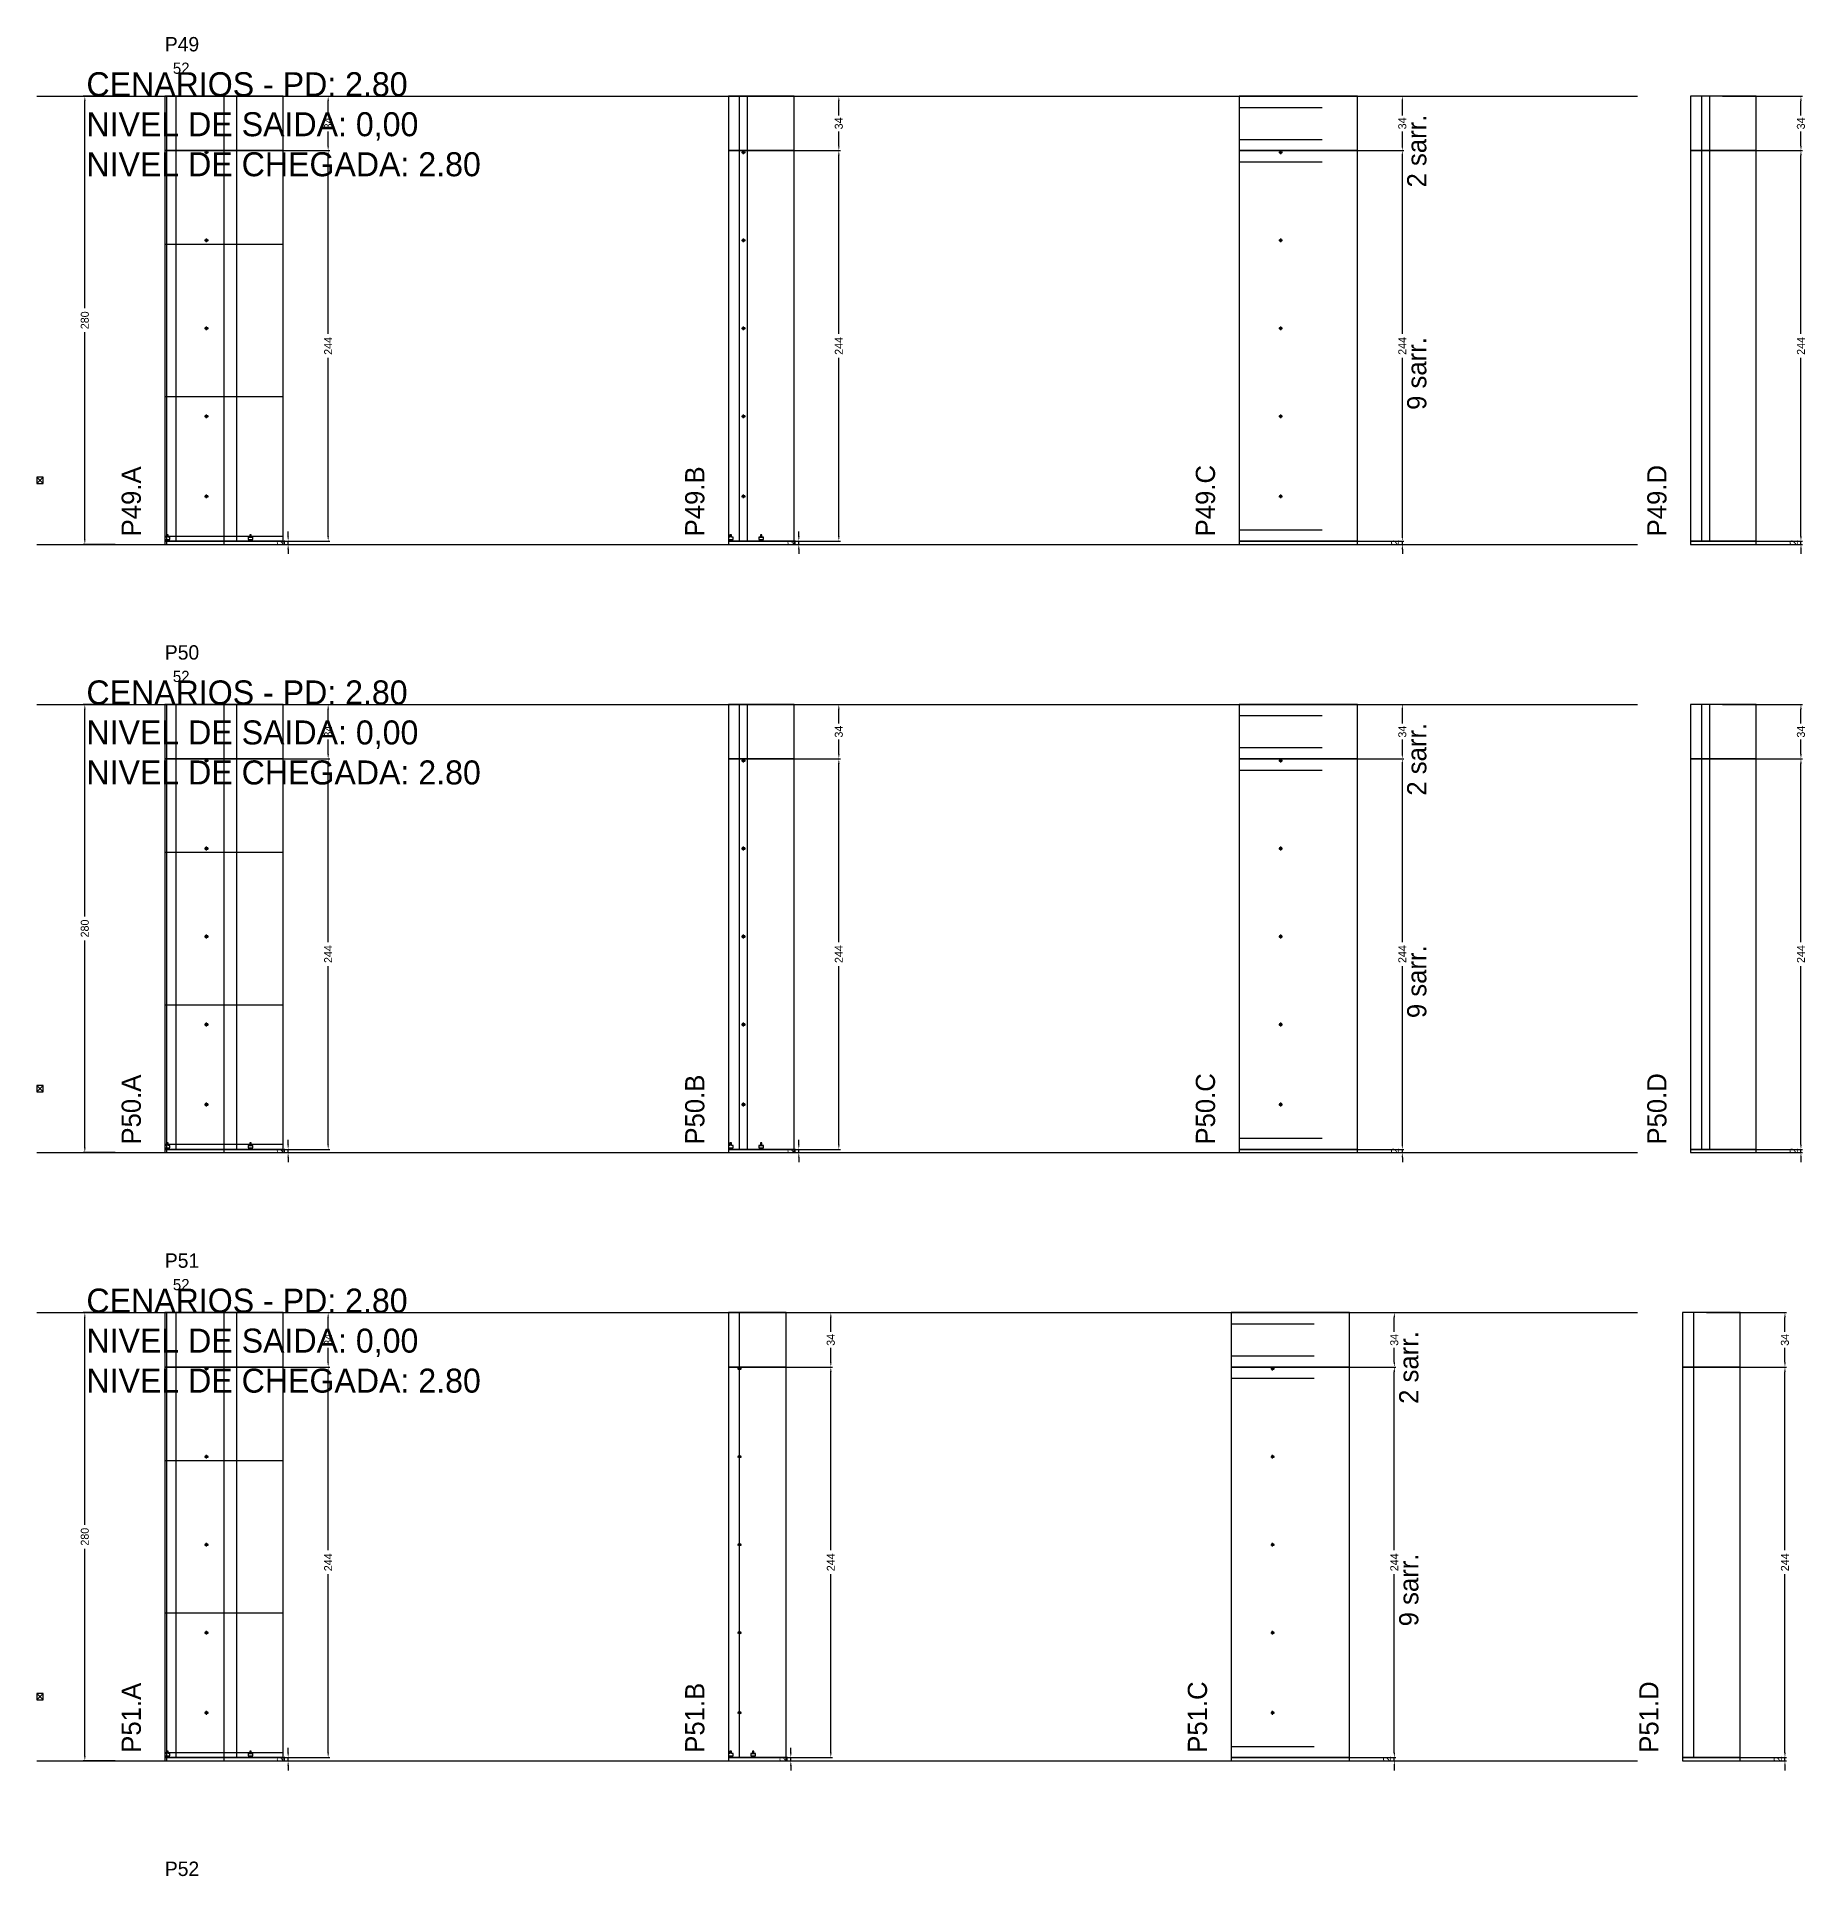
# Model space of a CAD drawing. Header units: centimetres. Extents: x -10500 to 4105, y -36866 to 295.
# Drawn here: x -7000 to -5895, y -19452 to -18303 of the extents above; entities that cross this region are included whole.
import ezdxf

# ---------------------------------------------------------------- set-up
doc = ezdxf.new("R2010")
doc.units = ezdxf.units.CM
doc.linetypes.add('DASHED', pattern=[2, -2])
for name, color, linetype in [('CHAPA', 140, 'Continuous'), ('COTA', 241, 'Continuous'), ('COTAS FURACAO', 16, 'Continuous'), ('Madeira', 30, 'Continuous'), ('NOMENCLATURA', 7, 'Continuous'), ('Nível', 160, 'Continuous'), ('Painéis', 200, 'Continuous'), ('Perfil Metálico', 150, 'Continuous'), ('SARR_2.2x7', 40, 'Continuous'), ('SARRAFO DE PRESSAO', 200, 'Continuous'), ('texto', 7, 'Continuous'), ('TEXTO_GERAL', 7, 'Continuous')]:
    doc.layers.add(name, color=color, linetype=linetype)
doc.dimstyles.new('PAINEL-NOVA', dxfattribs={"dimtxt": 5, "dimasz": 3, "dimexe": 1, "dimexo": 1, "dimgap": 1, "dimtad": 1, "dimcen": 2.5, "dimazin": 3, "dimtfac": 1, "dimtmove": 0, "dimatfit": 3})

# ---------------------------------------------------------------- blocks, each defined once
blk = doc.blocks.new('_CLOSEDFILLED')
at = {"color": 0, "linetype": 'BYBLOCK'}
blk.add_solid([(-1, 0.16), (0, 0), (-1, -0.16)], dxfattribs=at)
blk = doc.blocks.new('*D1249')
for p, q in [((-6951, -18340), (-6971, -18340)), ((-6970, -18472.5), (-6970, -18343)), ((-6970, -18617), (-6970, -18487.5)), ((-6951, -18620), (-6971, -18620))]:
    blk.add_line(p, q)
at = {"layer": 'Defpoints'}
for p in [(-6950, -18340), (-6970, -18620), (-6950, -18620)]:
    blk.add_point(p, dxfattribs=at)
at = {"layer": 'COTA', "xscale": 3, "yscale": 3}
for p, rotation in [((-6970, -18340), 90), ((-6970, -18620), 270)]:
    blk.add_blockref('_CLOSEDFILLED', p, dxfattribs=dict(at, rotation=rotation))
at = {"layer": 'COTA', "insert": (-6970, -18480), "char_height": 5, "attachment_point": 5, "rotation": 90}
blk.add_mtext('280', dxfattribs=at)
blk = doc.blocks.new('MULDURA')
at = {"layer": 'Paineis'}
for p, q in [((0, 0), (4, 4)), ((4, 0), (0, 4))]:
    blk.add_line(p, q, dxfattribs=at)
blk.add_lwpolyline([(0, 0), (4, 0), (4, 4), (0, 4)], close=True, dxfattribs=at)
blk = doc.blocks.new('*D1251')
for p, q in [((-6867, -18374), (-6817, -18374)), ((-6818, -18488.5), (-6818, -18377)), ((-6818, -18615), (-6818, -18503.5)), ((-6867, -18618), (-6817, -18618))]:
    blk.add_line(p, q)
at = {"layer": 'Defpoints'}
for p in [(-6868, -18374), (-6868, -18618), (-6818, -18618)]:
    blk.add_point(p, dxfattribs=at)
at = {"layer": 'COTA', "xscale": 3, "yscale": 3}
for p, rotation in [((-6818, -18374), 90), ((-6818, -18618), 270)]:
    blk.add_blockref('_CLOSEDFILLED', p, dxfattribs=dict(at, rotation=rotation))
at = {"layer": 'COTA', "insert": (-6818, -18496), "char_height": 5, "attachment_point": 5, "rotation": 90}
blk.add_mtext('244', dxfattribs=at)
blk = doc.blocks.new('*D1252')
for p, q in [((-6867, -18340), (-6817, -18340)), ((-6818, -18352), (-6818, -18343)), ((-6818, -18371), (-6818, -18362)), ((-6867, -18374), (-6817, -18374))]:
    blk.add_line(p, q)
at = {"layer": 'Defpoints'}
for p in [(-6868, -18340), (-6868, -18374), (-6818, -18374)]:
    blk.add_point(p, dxfattribs=at)
at = {"layer": 'COTA', "xscale": 3, "yscale": 3}
for p, rotation in [((-6818, -18340), 90), ((-6818, -18374), 270)]:
    blk.add_blockref('_CLOSEDFILLED', p, dxfattribs=dict(at, rotation=rotation))
at = {"layer": 'COTA', "insert": (-6818, -18357), "char_height": 5, "attachment_point": 5, "rotation": 90}
blk.add_mtext('34', dxfattribs=at)
blk = doc.blocks.new('SLIPTEE')
at = {"layer": 'Paineis'}
blk.add_lwpolyline([(0, 0), (3, 0), (3, 1.5), (2, 1.5), (2, 3), (1, 3), (1, 1.5), (0, 1.5)], close=True, dxfattribs=at)
blk = doc.blocks.new('SLIPTDD')
at = {"layer": 'Paineis'}
blk.add_line((0, 1.5), (3, 1.5), dxfattribs=at)
blk.add_lwpolyline([(0, 0), (3, 0), (3, 1.5), (2, 1.5), (2, 3), (1, 3), (1, 1.5), (0, 1.5)], close=True, dxfattribs=at)
blk = doc.blocks.new('furacao')
at = {"layer": 'COTAS FURACAO'}
for p, q in [((-1.2, 0), (1.2, 0)), ((0, -1.2), (0, 1.2))]:
    blk.add_line(p, q, dxfattribs=at)
blk.add_circle((0, 0), 0.8, dxfattribs=at)
blk = doc.blocks.new('*D1254')
for p, q in [((-6548, -18374), (-6498, -18374)), ((-6499, -18488.5), (-6499, -18377)), ((-6499, -18615), (-6499, -18503.5)), ((-6548, -18618), (-6498, -18618))]:
    blk.add_line(p, q)
at = {"layer": 'Defpoints'}
for p in [(-6549, -18374), (-6549, -18618), (-6499, -18618)]:
    blk.add_point(p, dxfattribs=at)
at = {"layer": 'COTA', "xscale": 3, "yscale": 3}
for p, rotation in [((-6499, -18374), 90), ((-6499, -18618), 270)]:
    blk.add_blockref('_CLOSEDFILLED', p, dxfattribs=dict(at, rotation=rotation))
at = {"layer": 'COTA', "insert": (-6499, -18496), "char_height": 5, "attachment_point": 5, "rotation": 90}
blk.add_mtext('244', dxfattribs=at)
blk = doc.blocks.new('*D1255')
for p, q in [((-6548, -18340), (-6498, -18340)), ((-6499, -18352), (-6499, -18343)), ((-6499, -18371), (-6499, -18362)), ((-6548, -18374), (-6498, -18374))]:
    blk.add_line(p, q)
at = {"layer": 'Defpoints'}
for p in [(-6549, -18340), (-6549, -18374), (-6499, -18374)]:
    blk.add_point(p, dxfattribs=at)
at = {"layer": 'COTA', "xscale": 3, "yscale": 3}
for p, rotation in [((-6499, -18340), 90), ((-6499, -18374), 270)]:
    blk.add_blockref('_CLOSEDFILLED', p, dxfattribs=dict(at, rotation=rotation))
at = {"layer": 'COTA', "insert": (-6499, -18357), "char_height": 5, "attachment_point": 5, "rotation": 90}
blk.add_mtext('34', dxfattribs=at)
blk = doc.blocks.new('*D1257')
for p, q in [((-6196, -18374), (-6146, -18374)), ((-6147, -18488.5), (-6147, -18377)), ((-6147, -18615), (-6147, -18503.5)), ((-6196, -18618), (-6146, -18618))]:
    blk.add_line(p, q)
at = {"layer": 'Defpoints'}
for p in [(-6197, -18374), (-6197, -18618), (-6147, -18618)]:
    blk.add_point(p, dxfattribs=at)
at = {"layer": 'COTA', "xscale": 3, "yscale": 3}
for p, rotation in [((-6147, -18374), 90), ((-6147, -18618), 270)]:
    blk.add_blockref('_CLOSEDFILLED', p, dxfattribs=dict(at, rotation=rotation))
at = {"layer": 'COTA', "insert": (-6147, -18496), "char_height": 5, "attachment_point": 5, "rotation": 90}
blk.add_mtext('244', dxfattribs=at)
blk = doc.blocks.new('*D1258')
for p, q in [((-6196, -18340), (-6146, -18340)), ((-6147, -18352), (-6147, -18343)), ((-6147, -18371), (-6147, -18362)), ((-6196, -18374), (-6146, -18374))]:
    blk.add_line(p, q)
at = {"layer": 'Defpoints'}
for p in [(-6197, -18340), (-6197, -18374), (-6147, -18374)]:
    blk.add_point(p, dxfattribs=at)
at = {"layer": 'COTA', "xscale": 3, "yscale": 3}
for p, rotation in [((-6147, -18340), 90), ((-6147, -18374), 270)]:
    blk.add_blockref('_CLOSEDFILLED', p, dxfattribs=dict(at, rotation=rotation))
at = {"layer": 'COTA', "insert": (-6147, -18357), "char_height": 5, "attachment_point": 5, "rotation": 90}
blk.add_mtext('34', dxfattribs=at)
blk = doc.blocks.new('*D1260')
for p, q in [((-5947, -18374), (-5897, -18374)), ((-5898, -18488.5), (-5898, -18377)), ((-5898, -18615), (-5898, -18503.5)), ((-5947, -18618), (-5897, -18618))]:
    blk.add_line(p, q)
at = {"layer": 'Defpoints'}
for p in [(-5948, -18374), (-5948, -18618), (-5898, -18618)]:
    blk.add_point(p, dxfattribs=at)
at = {"layer": 'COTA', "xscale": 3, "yscale": 3}
for p, rotation in [((-5898, -18374), 90), ((-5898, -18618), 270)]:
    blk.add_blockref('_CLOSEDFILLED', p, dxfattribs=dict(at, rotation=rotation))
at = {"layer": 'COTA', "insert": (-5898, -18496), "char_height": 5, "attachment_point": 5, "rotation": 90}
blk.add_mtext('244', dxfattribs=at)
blk = doc.blocks.new('*D1261')
for p, q in [((-5947, -18340), (-5897, -18340)), ((-5898, -18352), (-5898, -18343)), ((-5898, -18371), (-5898, -18362)), ((-5947, -18374), (-5897, -18374))]:
    blk.add_line(p, q)
at = {"layer": 'Defpoints'}
for p in [(-5948, -18340), (-5948, -18374), (-5898, -18374)]:
    blk.add_point(p, dxfattribs=at)
at = {"layer": 'COTA', "xscale": 3, "yscale": 3}
for p, rotation in [((-5898, -18340), 90), ((-5898, -18374), 270)]:
    blk.add_blockref('_CLOSEDFILLED', p, dxfattribs=dict(at, rotation=rotation))
at = {"layer": 'COTA', "insert": (-5898, -18357), "char_height": 5, "attachment_point": 5, "rotation": 90}
blk.add_mtext('34', dxfattribs=at)
blk = doc.blocks.new('*D1275')
for p, q in [((-6951, -18720), (-6971, -18720)), ((-6970, -18852.5), (-6970, -18723)), ((-6970, -18997), (-6970, -18867.5)), ((-6951, -19000), (-6971, -19000))]:
    blk.add_line(p, q)
at = {"layer": 'Defpoints'}
for p in [(-6950, -18720), (-6970, -19000), (-6950, -19000)]:
    blk.add_point(p, dxfattribs=at)
at = {"layer": 'COTA', "xscale": 3, "yscale": 3}
for p, rotation in [((-6970, -18720), 90), ((-6970, -19000), 270)]:
    blk.add_blockref('_CLOSEDFILLED', p, dxfattribs=dict(at, rotation=rotation))
at = {"layer": 'COTA', "insert": (-6970, -18860), "char_height": 5, "attachment_point": 5, "rotation": 90}
blk.add_mtext('280', dxfattribs=at)
blk = doc.blocks.new('*D1277')
for p, q in [((-6867, -18754), (-6817, -18754)), ((-6818, -18868.5), (-6818, -18757)), ((-6818, -18995), (-6818, -18883.5)), ((-6867, -18998), (-6817, -18998))]:
    blk.add_line(p, q)
at = {"layer": 'Defpoints'}
for p in [(-6868, -18754), (-6868, -18998), (-6818, -18998)]:
    blk.add_point(p, dxfattribs=at)
at = {"layer": 'COTA', "xscale": 3, "yscale": 3}
for p, rotation in [((-6818, -18754), 90), ((-6818, -18998), 270)]:
    blk.add_blockref('_CLOSEDFILLED', p, dxfattribs=dict(at, rotation=rotation))
at = {"layer": 'COTA', "insert": (-6818, -18876), "char_height": 5, "attachment_point": 5, "rotation": 90}
blk.add_mtext('244', dxfattribs=at)
blk = doc.blocks.new('*D1278')
for p, q in [((-6867, -18720), (-6817, -18720)), ((-6818, -18732), (-6818, -18723)), ((-6818, -18751), (-6818, -18742)), ((-6867, -18754), (-6817, -18754))]:
    blk.add_line(p, q)
at = {"layer": 'Defpoints'}
for p in [(-6868, -18720), (-6868, -18754), (-6818, -18754)]:
    blk.add_point(p, dxfattribs=at)
at = {"layer": 'COTA', "xscale": 3, "yscale": 3}
for p, rotation in [((-6818, -18720), 90), ((-6818, -18754), 270)]:
    blk.add_blockref('_CLOSEDFILLED', p, dxfattribs=dict(at, rotation=rotation))
at = {"layer": 'COTA', "insert": (-6818, -18737), "char_height": 5, "attachment_point": 5, "rotation": 90}
blk.add_mtext('34', dxfattribs=at)
blk = doc.blocks.new('*D1280')
for p, q in [((-6548, -18754), (-6498, -18754)), ((-6499, -18868.5), (-6499, -18757)), ((-6499, -18995), (-6499, -18883.5)), ((-6548, -18998), (-6498, -18998))]:
    blk.add_line(p, q)
at = {"layer": 'Defpoints'}
for p in [(-6549, -18754), (-6549, -18998), (-6499, -18998)]:
    blk.add_point(p, dxfattribs=at)
at = {"layer": 'COTA', "xscale": 3, "yscale": 3}
for p, rotation in [((-6499, -18754), 90), ((-6499, -18998), 270)]:
    blk.add_blockref('_CLOSEDFILLED', p, dxfattribs=dict(at, rotation=rotation))
at = {"layer": 'COTA', "insert": (-6499, -18876), "char_height": 5, "attachment_point": 5, "rotation": 90}
blk.add_mtext('244', dxfattribs=at)
blk = doc.blocks.new('*D1281')
for p, q in [((-6548, -18720), (-6498, -18720)), ((-6499, -18732), (-6499, -18723)), ((-6499, -18751), (-6499, -18742)), ((-6548, -18754), (-6498, -18754))]:
    blk.add_line(p, q)
at = {"layer": 'Defpoints'}
for p in [(-6549, -18720), (-6549, -18754), (-6499, -18754)]:
    blk.add_point(p, dxfattribs=at)
at = {"layer": 'COTA', "xscale": 3, "yscale": 3}
for p, rotation in [((-6499, -18720), 90), ((-6499, -18754), 270)]:
    blk.add_blockref('_CLOSEDFILLED', p, dxfattribs=dict(at, rotation=rotation))
at = {"layer": 'COTA', "insert": (-6499, -18737), "char_height": 5, "attachment_point": 5, "rotation": 90}
blk.add_mtext('34', dxfattribs=at)
blk = doc.blocks.new('*D1283')
for p, q in [((-6196, -18754), (-6146, -18754)), ((-6147, -18868.5), (-6147, -18757)), ((-6147, -18995), (-6147, -18883.5)), ((-6196, -18998), (-6146, -18998))]:
    blk.add_line(p, q)
at = {"layer": 'Defpoints'}
for p in [(-6197, -18754), (-6197, -18998), (-6147, -18998)]:
    blk.add_point(p, dxfattribs=at)
at = {"layer": 'COTA', "xscale": 3, "yscale": 3}
for p, rotation in [((-6147, -18754), 90), ((-6147, -18998), 270)]:
    blk.add_blockref('_CLOSEDFILLED', p, dxfattribs=dict(at, rotation=rotation))
at = {"layer": 'COTA', "insert": (-6147, -18876), "char_height": 5, "attachment_point": 5, "rotation": 90}
blk.add_mtext('244', dxfattribs=at)
blk = doc.blocks.new('*D1284')
for p, q in [((-6196, -18720), (-6146, -18720)), ((-6147, -18732), (-6147, -18723)), ((-6147, -18751), (-6147, -18742)), ((-6196, -18754), (-6146, -18754))]:
    blk.add_line(p, q)
at = {"layer": 'Defpoints'}
for p in [(-6197, -18720), (-6197, -18754), (-6147, -18754)]:
    blk.add_point(p, dxfattribs=at)
at = {"layer": 'COTA', "xscale": 3, "yscale": 3}
for p, rotation in [((-6147, -18720), 90), ((-6147, -18754), 270)]:
    blk.add_blockref('_CLOSEDFILLED', p, dxfattribs=dict(at, rotation=rotation))
at = {"layer": 'COTA', "insert": (-6147, -18737), "char_height": 5, "attachment_point": 5, "rotation": 90}
blk.add_mtext('34', dxfattribs=at)
blk = doc.blocks.new('*D1286')
for p, q in [((-5947, -18754), (-5897, -18754)), ((-5898, -18868.5), (-5898, -18757)), ((-5898, -18995), (-5898, -18883.5)), ((-5947, -18998), (-5897, -18998))]:
    blk.add_line(p, q)
at = {"layer": 'Defpoints'}
for p in [(-5948, -18754), (-5948, -18998), (-5898, -18998)]:
    blk.add_point(p, dxfattribs=at)
at = {"layer": 'COTA', "xscale": 3, "yscale": 3}
for p, rotation in [((-5898, -18754), 90), ((-5898, -18998), 270)]:
    blk.add_blockref('_CLOSEDFILLED', p, dxfattribs=dict(at, rotation=rotation))
at = {"layer": 'COTA', "insert": (-5898, -18876), "char_height": 5, "attachment_point": 5, "rotation": 90}
blk.add_mtext('244', dxfattribs=at)
blk = doc.blocks.new('*D1287')
for p, q in [((-5947, -18720), (-5897, -18720)), ((-5898, -18732), (-5898, -18723)), ((-5898, -18751), (-5898, -18742)), ((-5947, -18754), (-5897, -18754))]:
    blk.add_line(p, q)
at = {"layer": 'Defpoints'}
for p in [(-5948, -18720), (-5948, -18754), (-5898, -18754)]:
    blk.add_point(p, dxfattribs=at)
at = {"layer": 'COTA', "xscale": 3, "yscale": 3}
for p, rotation in [((-5898, -18720), 90), ((-5898, -18754), 270)]:
    blk.add_blockref('_CLOSEDFILLED', p, dxfattribs=dict(at, rotation=rotation))
at = {"layer": 'COTA', "insert": (-5898, -18737), "char_height": 5, "attachment_point": 5, "rotation": 90}
blk.add_mtext('34', dxfattribs=at)
blk = doc.blocks.new('*D1301')
for p, q in [((-6951, -19100), (-6971, -19100)), ((-6970, -19232.5), (-6970, -19103)), ((-6970, -19377), (-6970, -19247.5)), ((-6951, -19380), (-6971, -19380))]:
    blk.add_line(p, q)
at = {"layer": 'Defpoints'}
for p in [(-6950, -19100), (-6970, -19380), (-6950, -19380)]:
    blk.add_point(p, dxfattribs=at)
at = {"layer": 'COTA', "xscale": 3, "yscale": 3}
for p, rotation in [((-6970, -19100), 90), ((-6970, -19380), 270)]:
    blk.add_blockref('_CLOSEDFILLED', p, dxfattribs=dict(at, rotation=rotation))
at = {"layer": 'COTA', "insert": (-6970, -19240), "char_height": 5, "attachment_point": 5, "rotation": 90}
blk.add_mtext('280', dxfattribs=at)
blk = doc.blocks.new('*D1303')
for p, q in [((-6867, -19134), (-6817, -19134)), ((-6818, -19248.5), (-6818, -19137)), ((-6818, -19375), (-6818, -19263.5)), ((-6867, -19378), (-6817, -19378))]:
    blk.add_line(p, q)
at = {"layer": 'Defpoints'}
for p in [(-6868, -19134), (-6868, -19378), (-6818, -19378)]:
    blk.add_point(p, dxfattribs=at)
at = {"layer": 'COTA', "xscale": 3, "yscale": 3}
for p, rotation in [((-6818, -19134), 90), ((-6818, -19378), 270)]:
    blk.add_blockref('_CLOSEDFILLED', p, dxfattribs=dict(at, rotation=rotation))
at = {"layer": 'COTA', "insert": (-6818, -19256), "char_height": 5, "attachment_point": 5, "rotation": 90}
blk.add_mtext('244', dxfattribs=at)
blk = doc.blocks.new('*D1304')
for p, q in [((-6867, -19100), (-6817, -19100)), ((-6818, -19112), (-6818, -19103)), ((-6818, -19131), (-6818, -19122)), ((-6867, -19134), (-6817, -19134))]:
    blk.add_line(p, q)
at = {"layer": 'Defpoints'}
for p in [(-6868, -19100), (-6868, -19134), (-6818, -19134)]:
    blk.add_point(p, dxfattribs=at)
at = {"layer": 'COTA', "xscale": 3, "yscale": 3}
for p, rotation in [((-6818, -19100), 90), ((-6818, -19134), 270)]:
    blk.add_blockref('_CLOSEDFILLED', p, dxfattribs=dict(at, rotation=rotation))
at = {"layer": 'COTA', "insert": (-6818, -19117), "char_height": 5, "attachment_point": 5, "rotation": 90}
blk.add_mtext('34', dxfattribs=at)
blk = doc.blocks.new('*D1306')
for p, q in [((-6553, -19134), (-6503, -19134)), ((-6504, -19248.5), (-6504, -19137)), ((-6504, -19375), (-6504, -19263.5)), ((-6553, -19378), (-6503, -19378))]:
    blk.add_line(p, q)
at = {"layer": 'Defpoints'}
for p in [(-6554, -19134), (-6554, -19378), (-6504, -19378)]:
    blk.add_point(p, dxfattribs=at)
at = {"layer": 'COTA', "xscale": 3, "yscale": 3}
for p, rotation in [((-6504, -19134), 90), ((-6504, -19378), 270)]:
    blk.add_blockref('_CLOSEDFILLED', p, dxfattribs=dict(at, rotation=rotation))
at = {"layer": 'COTA', "insert": (-6504, -19256), "char_height": 5, "attachment_point": 5, "rotation": 90}
blk.add_mtext('244', dxfattribs=at)
blk = doc.blocks.new('*D1307')
for p, q in [((-6553, -19100), (-6503, -19100)), ((-6504, -19112), (-6504, -19103)), ((-6504, -19131), (-6504, -19122)), ((-6553, -19134), (-6503, -19134))]:
    blk.add_line(p, q)
at = {"layer": 'Defpoints'}
for p in [(-6554, -19100), (-6554, -19134), (-6504, -19134)]:
    blk.add_point(p, dxfattribs=at)
at = {"layer": 'COTA', "xscale": 3, "yscale": 3}
for p, rotation in [((-6504, -19100), 90), ((-6504, -19134), 270)]:
    blk.add_blockref('_CLOSEDFILLED', p, dxfattribs=dict(at, rotation=rotation))
at = {"layer": 'COTA', "insert": (-6504, -19117), "char_height": 5, "attachment_point": 5, "rotation": 90}
blk.add_mtext('34', dxfattribs=at)
blk = doc.blocks.new('*D1309')
for p, q in [((-6201, -19134), (-6151, -19134)), ((-6152, -19248.5), (-6152, -19137)), ((-6152, -19375), (-6152, -19263.5)), ((-6201, -19378), (-6151, -19378))]:
    blk.add_line(p, q)
at = {"layer": 'Defpoints'}
for p in [(-6202, -19134), (-6202, -19378), (-6152, -19378)]:
    blk.add_point(p, dxfattribs=at)
at = {"layer": 'COTA', "xscale": 3, "yscale": 3}
for p, rotation in [((-6152, -19134), 90), ((-6152, -19378), 270)]:
    blk.add_blockref('_CLOSEDFILLED', p, dxfattribs=dict(at, rotation=rotation))
at = {"layer": 'COTA', "insert": (-6152, -19256), "char_height": 5, "attachment_point": 5, "rotation": 90}
blk.add_mtext('244', dxfattribs=at)
blk = doc.blocks.new('*D1310')
for p, q in [((-6201, -19100), (-6151, -19100)), ((-6152, -19112), (-6152, -19103)), ((-6152, -19131), (-6152, -19122)), ((-6201, -19134), (-6151, -19134))]:
    blk.add_line(p, q)
at = {"layer": 'Defpoints'}
for p in [(-6202, -19100), (-6202, -19134), (-6152, -19134)]:
    blk.add_point(p, dxfattribs=at)
at = {"layer": 'COTA', "xscale": 3, "yscale": 3}
for p, rotation in [((-6152, -19100), 90), ((-6152, -19134), 270)]:
    blk.add_blockref('_CLOSEDFILLED', p, dxfattribs=dict(at, rotation=rotation))
at = {"layer": 'COTA', "insert": (-6152, -19117), "char_height": 5, "attachment_point": 5, "rotation": 90}
blk.add_mtext('34', dxfattribs=at)
blk = doc.blocks.new('*D1312')
for p, q in [((-5957, -19134), (-5907, -19134)), ((-5908, -19248.5), (-5908, -19137)), ((-5908, -19375), (-5908, -19263.5)), ((-5957, -19378), (-5907, -19378))]:
    blk.add_line(p, q)
at = {"layer": 'Defpoints'}
for p in [(-5958, -19134), (-5958, -19378), (-5908, -19378)]:
    blk.add_point(p, dxfattribs=at)
at = {"layer": 'COTA', "xscale": 3, "yscale": 3}
for p, rotation in [((-5908, -19134), 90), ((-5908, -19378), 270)]:
    blk.add_blockref('_CLOSEDFILLED', p, dxfattribs=dict(at, rotation=rotation))
at = {"layer": 'COTA', "insert": (-5908, -19256), "char_height": 5, "attachment_point": 5, "rotation": 90}
blk.add_mtext('244', dxfattribs=at)
blk = doc.blocks.new('*D1313')
for p, q in [((-5957, -19100), (-5907, -19100)), ((-5908, -19112), (-5908, -19103)), ((-5908, -19131), (-5908, -19122)), ((-5957, -19134), (-5907, -19134))]:
    blk.add_line(p, q)
at = {"layer": 'Defpoints'}
for p in [(-5958, -19100), (-5958, -19134), (-5908, -19134)]:
    blk.add_point(p, dxfattribs=at)
at = {"layer": 'COTA', "xscale": 3, "yscale": 3}
for p, rotation in [((-5908, -19100), 90), ((-5908, -19134), 270)]:
    blk.add_blockref('_CLOSEDFILLED', p, dxfattribs=dict(at, rotation=rotation))
at = {"layer": 'COTA', "insert": (-5908, -19117), "char_height": 5, "attachment_point": 5, "rotation": 90}
blk.add_mtext('34', dxfattribs=at)

msp = doc.modelspace()

# ---------------------------------------------------------------- linework, layer by layer
at = {"layer": 'CHAPA'}
for points in [[(-6920, -18620), (-6918.8, -18620), (-6918.8, -18340), (-6920, -18340)], [(-6920, -19000), (-6918.8, -19000), (-6918.8, -18720), (-6920, -18720)], [(-6920, -19380), (-6918.8, -19380), (-6918.8, -19100), (-6920, -19100)]]:
    msp.add_lwpolyline(points, close=True, dxfattribs=at)
at = {"layer": 'Madeira'}
for points in [[(-6920, -18432.4), (-6846, -18432.4)], [(-6920, -18527.6), (-6846, -18527.6)], [(-6920, -18812.4), (-6846, -18812.4)], [(-6920, -18907.6), (-6846, -18907.6)], [(-6920, -19192.4), (-6846, -19192.4)], [(-6920, -19287.6), (-6846, -19287.6)]]:
    msp.add_lwpolyline(points, dxfattribs=at)
at = {"layer": 'Nível', "linetype": 'DASHED'}
for points in [[(-7000, -18340), (-6000, -18340)], [(-7000, -18620), (-6000, -18620)], [(-7000, -18720), (-6000, -18720)], [(-7000, -19000), (-6000, -19000)], [(-7000, -19100), (-6000, -19100)], [(-7000, -19380), (-6000, -19380)]]:
    msp.add_lwpolyline(points, dxfattribs=at)
at = {"layer": 'Painéis'}
for points in [[(-6920, -18374), (-6846, -18374), (-6846, -18340), (-6920, -18340)], [(-6920, -18620), (-6846, -18620), (-6846, -18340), (-6920, -18340)], [(-6568, -18374), (-6527, -18374), (-6527, -18340), (-6568, -18340)], [(-6249, -18374), (-6175, -18374), (-6175, -18340), (-6249, -18340)], [(-5967, -18374), (-5926, -18374), (-5926, -18340), (-5967, -18340)], [(-6920, -18618), (-6846, -18618), (-6846, -18374), (-6920, -18374)], [(-6568, -18618), (-6527, -18618), (-6527, -18374), (-6568, -18374)], [(-6249, -18618), (-6175, -18618), (-6175, -18374), (-6249, -18374)], [(-5967, -18618), (-5926, -18618), (-5926, -18374), (-5967, -18374)], [(-6920, -18620), (-6846, -18620), (-6846, -18618), (-6920, -18618)], [(-6568, -18620), (-6527, -18620), (-6527, -18618), (-6568, -18618)], [(-6249, -18620), (-6175, -18620), (-6175, -18618), (-6249, -18618)], [(-5967, -18620), (-5926, -18620), (-5926, -18618), (-5967, -18618)], [(-6920, -18754), (-6846, -18754), (-6846, -18720), (-6920, -18720)], [(-6920, -19000), (-6846, -19000), (-6846, -18720), (-6920, -18720)], [(-6568, -18754), (-6527, -18754), (-6527, -18720), (-6568, -18720)], [(-6249, -18754), (-6175, -18754), (-6175, -18720), (-6249, -18720)], [(-5967, -18754), (-5926, -18754), (-5926, -18720), (-5967, -18720)], [(-6920, -18998), (-6846, -18998), (-6846, -18754), (-6920, -18754)], [(-6568, -18998), (-6527, -18998), (-6527, -18754), (-6568, -18754)], [(-6249, -18998), (-6175, -18998), (-6175, -18754), (-6249, -18754)], [(-5967, -18998), (-5926, -18998), (-5926, -18754), (-5967, -18754)], [(-6920, -19000), (-6846, -19000), (-6846, -18998), (-6920, -18998)], [(-6568, -19000), (-6527, -19000), (-6527, -18998), (-6568, -18998)], [(-6249, -19000), (-6175, -19000), (-6175, -18998), (-6249, -18998)], [(-5967, -19000), (-5926, -19000), (-5926, -18998), (-5967, -18998)], [(-6920, -19134), (-6846, -19134), (-6846, -19100), (-6920, -19100)], [(-6920, -19380), (-6846, -19380), (-6846, -19100), (-6920, -19100)], [(-6568, -19134), (-6532, -19134), (-6532, -19100), (-6568, -19100)], [(-6254, -19134), (-6180, -19134), (-6180, -19100), (-6254, -19100)], [(-5972, -19134), (-5936, -19134), (-5936, -19100), (-5972, -19100)], [(-6920, -19378), (-6846, -19378), (-6846, -19134), (-6920, -19134)], [(-6568, -19378), (-6532, -19378), (-6532, -19134), (-6568, -19134)], [(-6254, -19378), (-6180, -19378), (-6180, -19134), (-6254, -19134)], [(-5972, -19378), (-5936, -19378), (-5936, -19134), (-5972, -19134)], [(-6920, -19380), (-6846, -19380), (-6846, -19378), (-6920, -19378)], [(-6568, -19380), (-6532, -19380), (-6532, -19378), (-6568, -19378)], [(-6254, -19380), (-6180, -19380), (-6180, -19378), (-6254, -19378)], [(-5972, -19380), (-5936, -19380), (-5936, -19378), (-5972, -19378)]]:
    msp.add_lwpolyline(points, close=True, dxfattribs=at)
at = {"layer": 'Perfil Metálico'}
for p, q in [((-6883, -18620), (-6883, -18340)), ((-6883, -19000), (-6883, -18720)), ((-6883, -19380), (-6883, -19100))]:
    msp.add_line(p, q, dxfattribs=at)
at = {"layer": 'SARR_2.2x7'}
for points in [[(-6913, -18374), (-6913, -18340)], [(-6875, -18374), (-6875, -18340)], [(-6561, -18374), (-6561, -18340)], [(-6556, -18374), (-6556, -18340)], [(-5960, -18374), (-5960, -18340)], [(-5955, -18374), (-5955, -18340)], [(-6249, -18347), (-6197, -18347)], [(-6249, -18367), (-6197, -18367)], [(-6249, -18381), (-6197, -18381)], [(-6249, -18611), (-6197, -18611)], [(-6913, -18754), (-6913, -18720)], [(-6875, -18754), (-6875, -18720)], [(-6561, -18754), (-6561, -18720)], [(-6556, -18754), (-6556, -18720)], [(-5960, -18754), (-5960, -18720)], [(-5955, -18754), (-5955, -18720)], [(-6249, -18727), (-6197, -18727)], [(-6249, -18747), (-6197, -18747)], [(-6249, -18761), (-6197, -18761)], [(-6249, -18991), (-6197, -18991)], [(-6913, -19134), (-6913, -19100)], [(-6875, -19134), (-6875, -19100)], [(-6561, -19134), (-6561, -19100)], [(-6561, -19134), (-6561, -19100)], [(-5965, -19134), (-5965, -19100)], [(-5965, -19134), (-5965, -19100)], [(-6254, -19107), (-6202, -19107)], [(-6254, -19127), (-6202, -19127)], [(-6254, -19141), (-6202, -19141)], [(-6254, -19371), (-6202, -19371)]]:
    msp.add_lwpolyline(points, dxfattribs=at)
at = {"layer": 'SARR_2.2x7', "linetype": 'DASHED'}
for points in [[(-6913, -18618), (-6913, -18374)], [(-6875, -18618), (-6875, -18374)], [(-6561, -18618), (-6561, -18374)], [(-6556, -18618), (-6556, -18374)], [(-5960, -18618), (-5960, -18374)], [(-5955, -18618), (-5955, -18374)], [(-6913, -18998), (-6913, -18754)], [(-6875, -18998), (-6875, -18754)], [(-6561, -18998), (-6561, -18754)], [(-6556, -18998), (-6556, -18754)], [(-5960, -18998), (-5960, -18754)], [(-5955, -18998), (-5955, -18754)], [(-6913, -19378), (-6913, -19134)], [(-6875, -19378), (-6875, -19134)], [(-6561, -19378), (-6561, -19134)], [(-6561, -19378), (-6561, -19134)], [(-5965, -19378), (-5965, -19134)], [(-5965, -19378), (-5965, -19134)]]:
    msp.add_lwpolyline(points, dxfattribs=at)
at = {"layer": 'SARRAFO DE PRESSAO'}
for points in [[(-6920, -18620), (-6846, -18620), (-6846, -18615), (-6920, -18615)], [(-6920, -19000), (-6846, -19000), (-6846, -18995), (-6920, -18995)], [(-6920, -19380), (-6846, -19380), (-6846, -19375), (-6920, -19375)]]:
    msp.add_lwpolyline(points, close=True, dxfattribs=at)

# ---------------------------------------------------------------- block references
at = {"layer": 'COTA'}
for name, p in [('furacao', (-6894, -18375)), ('furacao', (-6558.5, -18375)), ('furacao', (-6223, -18375)), ('furacao', (-6894, -18430)), ('furacao', (-6558.5, -18430)), ('furacao', (-6223, -18430)), ('furacao', (-6894, -18485)), ('furacao', (-6558.5, -18485)), ('furacao', (-6223, -18485)), ('furacao', (-6894, -18540)), ('furacao', (-6558.5, -18540)), ('furacao', (-6223, -18540)), ('MULDURA', (-7000, -18582)), ('furacao', (-6894, -18590)), ('furacao', (-6558.5, -18590)), ('furacao', (-6223, -18590)), ('SLIPTEE', (-6920, -18617)), ('SLIPTDD', (-6868, -18617)), ('SLIPTEE', (-6568, -18617)), ('SLIPTDD', (-6549, -18617)), ('furacao', (-6894, -18755)), ('furacao', (-6558.5, -18755)), ('furacao', (-6223, -18755)), ('furacao', (-6894, -18810)), ('furacao', (-6558.5, -18810)), ('furacao', (-6223, -18810)), ('furacao', (-6894, -18865)), ('furacao', (-6558.5, -18865)), ('furacao', (-6223, -18865)), ('furacao', (-6894, -18920)), ('furacao', (-6558.5, -18920)), ('furacao', (-6223, -18920)), ('MULDURA', (-7000, -18962)), ('furacao', (-6894, -18970)), ('furacao', (-6558.5, -18970)), ('furacao', (-6223, -18970)), ('SLIPTEE', (-6920, -18997)), ('SLIPTDD', (-6868, -18997)), ('SLIPTEE', (-6568, -18997)), ('SLIPTDD', (-6549, -18997)), ('furacao', (-6894, -19135)), ('furacao', (-6561, -19135)), ('furacao', (-6228, -19135)), ('furacao', (-6894, -19190)), ('furacao', (-6561, -19190)), ('furacao', (-6228, -19190)), ('furacao', (-6894, -19245)), ('furacao', (-6561, -19245)), ('furacao', (-6228, -19245)), ('furacao', (-6894, -19300)), ('furacao', (-6561, -19300)), ('furacao', (-6228, -19300)), ('MULDURA', (-7000, -19342)), ('furacao', (-6894, -19350)), ('furacao', (-6561, -19350)), ('furacao', (-6228, -19350)), ('SLIPTEE', (-6920, -19377)), ('SLIPTDD', (-6868, -19377)), ('SLIPTEE', (-6568, -19377)), ('SLIPTDD', (-6554, -19377))]:
    msp.add_blockref(name, p, dxfattribs=at)

# ---------------------------------------------------------------- texts
at = {"layer": 'NOMENCLATURA'}
for s, p in [('CENARIOS - PD: 2.80', (-6969, -18340)), ('NIVEL DE SAIDA: 0,00', (-6969, -18365)), ('NIVEL DE CHEGADA: 2.80', (-6969, -18390)), ('CENARIOS - PD: 2.80', (-6969, -18720)), ('NIVEL DE SAIDA: 0,00', (-6969, -18745)), ('NIVEL DE CHEGADA: 2.80', (-6969, -18770)), ('CENARIOS - PD: 2.80', (-6969, -19100)), ('NIVEL DE SAIDA: 0,00', (-6969, -19125)), ('NIVEL DE CHEGADA: 2.80', (-6969, -19150))]:
    msp.add_text(s, height=15, dxfattribs=at).set_placement(p)
for s, p in [('2 sarr.', (-6132, -18397)), ('9 sarr.', (-6132, -18536)), ('P49.A', (-6935, -18615)), ('P49.C', (-6264, -18615)), ('P49.D', (-5982, -18615)), ('P49.B', (-6583, -18615)), ('2 sarr.', (-6132, -18777)), ('9 sarr.', (-6132, -18916)), ('P50.A', (-6935, -18995)), ('P50.C', (-6264, -18995)), ('P50.D', (-5982, -18995)), ('P50.B', (-6583, -18995)), ('2 sarr.', (-6137, -19157)), ('9 sarr.', (-6137, -19296)), ('P51.A', (-6935, -19375)), ('P51.B', (-6583, -19375)), ('P51.C', (-6269, -19375)), ('P51.D', (-5987, -19375))]:
    msp.add_text(s, height=12, rotation=90, dxfattribs=at).set_placement(p)
at = {"layer": 'texto'}
for p in [(-6915, -18326), (-6915, -18706), (-6915, -19086)]:
    msp.add_text('52', height=7, dxfattribs=at).set_placement(p)
at = {"layer": 'TEXTO_GERAL'}
for s, p in [('P49', (-6920, -18312)), ('P50', (-6920, -18692)), ('P51', (-6920, -19072)), ('P52', (-6920, -19452))]:
    msp.add_text(s, height=9, dxfattribs=at).set_placement(p)

# ---------------------------------------------------------------- dimensions: what is measured, and where the dimension line sits
at = {"layer": 'COTA'}
for base, p1, p2, picture, middle in [((-6970, -18620), (-6950, -18620), (-6950, -18340), '*D1249', (-6970, -18480)), ((-6818, -18374), (-6868, -18374), (-6868, -18340), '*D1252', (-6818, -18357)), ((-6499, -18374), (-6549, -18374), (-6549, -18340), '*D1255', (-6499, -18357)), ((-6147, -18374), (-6197, -18374), (-6197, -18340), '*D1258', (-6147, -18357)), ((-5898, -18374), (-5948, -18374), (-5948, -18340), '*D1261', (-5898, -18357)), ((-6818, -18618), (-6868, -18618), (-6868, -18374), '*D1251', (-6818, -18496)), ((-6499, -18618), (-6549, -18618), (-6549, -18374), '*D1254', (-6499, -18496)), ((-6147, -18618), (-6197, -18618), (-6197, -18374), '*D1257', (-6147, -18496)), ((-5898, -18618), (-5948, -18618), (-5948, -18374), '*D1260', (-5898, -18496)), ((-6970, -19000), (-6950, -19000), (-6950, -18720), '*D1275', (-6970, -18860)), ((-6818, -18754), (-6868, -18754), (-6868, -18720), '*D1278', (-6818, -18737)), ((-6499, -18754), (-6549, -18754), (-6549, -18720), '*D1281', (-6499, -18737)), ((-6147, -18754), (-6197, -18754), (-6197, -18720), '*D1284', (-6147, -18737)), ((-5898, -18754), (-5948, -18754), (-5948, -18720), '*D1287', (-5898, -18737)), ((-6818, -18998), (-6868, -18998), (-6868, -18754), '*D1277', (-6818, -18876)), ((-6499, -18998), (-6549, -18998), (-6549, -18754), '*D1280', (-6499, -18876)), ((-6147, -18998), (-6197, -18998), (-6197, -18754), '*D1283', (-6147, -18876)), ((-5898, -18998), (-5948, -18998), (-5948, -18754), '*D1286', (-5898, -18876)), ((-6970, -19380), (-6950, -19380), (-6950, -19100), '*D1301', (-6970, -19240)), ((-6818, -19134), (-6868, -19134), (-6868, -19100), '*D1304', (-6818, -19117)), ((-6504, -19134), (-6554, -19134), (-6554, -19100), '*D1307', (-6504, -19117)), ((-6152, -19134), (-6202, -19134), (-6202, -19100), '*D1310', (-6152, -19117)), ((-5908, -19134), (-5958, -19134), (-5958, -19100), '*D1313', (-5908, -19117)), ((-6818, -19378), (-6868, -19378), (-6868, -19134), '*D1303', (-6818, -19256)), ((-6504, -19378), (-6554, -19378), (-6554, -19134), '*D1306', (-6504, -19256)), ((-6152, -19378), (-6202, -19378), (-6202, -19134), '*D1309', (-6152, -19256)), ((-5908, -19378), (-5958, -19378), (-5958, -19134), '*D1312', (-5908, -19256))]:
    dim = msp.add_linear_dim(base=base, p1=p1, p2=p2, angle=90, dimstyle='PAINEL-NOVA', dxfattribs=at)
    dim.commit()
    dim.dimension.update_dxf_attribs({"geometry": picture, "text_midpoint": middle})
for base, p1, p2 in [((-6843, -18620), (-6868, -18620), (-6868, -18618)), ((-6524, -18620), (-6549, -18620), (-6549, -18618)), ((-6147, -18620), (-6197, -18620), (-6197, -18618)), ((-5898, -18620), (-5948, -18620), (-5948, -18618)), ((-6843, -19000), (-6868, -19000), (-6868, -18998)), ((-6524, -19000), (-6549, -19000), (-6549, -18998)), ((-6147, -19000), (-6197, -19000), (-6197, -18998)), ((-5898, -19000), (-5948, -19000), (-5948, -18998)), ((-6843, -19380), (-6868, -19380), (-6868, -19378)), ((-6529, -19380), (-6554, -19380), (-6554, -19378)), ((-6152, -19380), (-6202, -19380), (-6202, -19378)), ((-5908, -19380), (-5958, -19380), (-5958, -19378))]:
    msp.add_linear_dim(base=base, p1=p1, p2=p2, angle=90, dimstyle='PAINEL-NOVA', dxfattribs=at).render()

doc.saveas('drawing.dxf')
